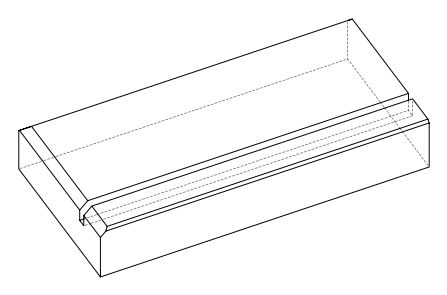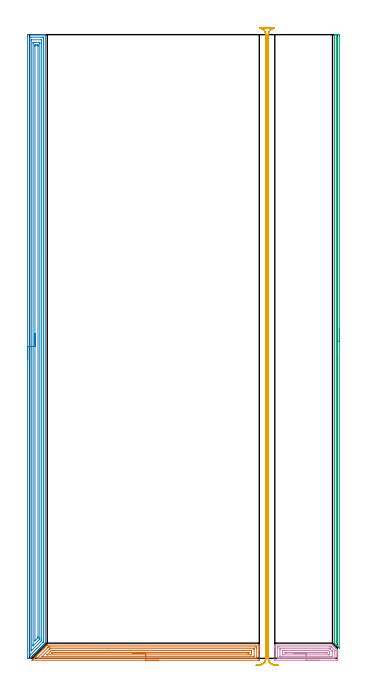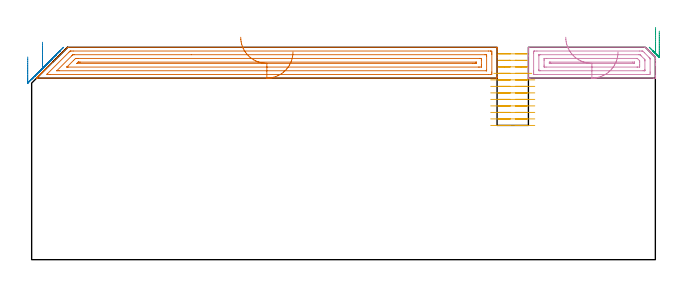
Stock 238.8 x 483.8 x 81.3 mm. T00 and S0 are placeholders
(PLAN: 5 operations, 1 tool changes, 60.7 min)
(1 AREA_MILL | FG_CHAMFER_SURFACE | UGT0205_001 | 7 min | 12855 mm3)
(2 AREA_MILL_1 | FG_CHAMFER_SURFACE_1 | UGT0205_001 | 19.45 min | 44721 mm3)
(3 AREA_MILL_2 | FG_CHAMFER_SURFACE_2 | UGT0205_001 | 7.74 min | 3453 mm3)
(4 AREA_MILL_3 | FG_CHAMFER_SURFACE_3 | UGT0205_001 | 2.1 min | 3597 mm3)
(5 MILL_RECTANGULAR_SLOT | SLOT_RECTANGULAR | NXT0201_013 | Follow Part, ap 2.5, ae 75% | 24.42 min | 172887 mm3)
(TOOL UGT0205_001 | Chamfer Mill 20 x 3 x 45 deg. | D20 FL50 Z2)
(TOOL NXT0201_013 | ENDMILL 10mm | D10 FL30 Z4)
(OP 1 AREA_MILL)
G17 G21 G94 G90
T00 M6
G54
G17 G0 G90 X100.05 Y-1.5 S1061 M3
G43 Z91.3 H0
Z79.5
G94 G1 X100.012 Z78.628 F250.
X99.898 Z77.763
X99.709 Z76.912
X99.447 Z76.08
X99.113 Z75.274
X98.71 Z74.5
X98.241 Z73.764
X97.71 Z73.072
X97.121 Z72.429
X96.478 Z71.839
X95.786 Z71.308
X95.05 Z70.84
X94.276 Z70.437
X93.47 Z70.103
X92.638 Z69.841
X91.786 Z69.652
X90.921 Z69.538
X90.05 Z69.5
X2.139
X1.92 Y-1.495 Z69.503
X1.918 Y-1.493 Z69.504
X1.92 Y-1.478 Z69.519
X2.308 Y-1.092 Z69.908
X2.462 Y-0.937 Z70.06
X2.516 Y-0.884 Z70.115
X2.705 Y-0.694 Z70.305
X2.758 Y-0.64 Z70.357
X2.814 Y-0.586 Z70.413
X3.001 Y-0.399 Z70.6
X3.055 Y-0.344 Z70.653
X3.111 Y-0.288 Z70.711
X3.296 Y-0.104 Z70.895
X3.351 Y-0.047 Z70.949
X3.409 Y0.01 Z71.009
X3.591 Y0.192 Z71.191
X3.648 Y0.249 Z71.246
X3.707 Y0.307 Z71.306
X3.886 Y0.487 Z71.486
X3.944 Y0.546 Z71.542
X4.005 Y0.605 Z71.604
X4.182 Y0.782 Z71.781
X4.241 Y0.842 Z71.839
X4.302 Y0.903 Z71.902
X4.477 Y1.077 Z72.076
X4.537 Y1.139 Z72.135
X4.6 Y1.201 Z72.2
X4.772 Y1.373 Z72.372
X4.834 Y1.435 Z72.432
X4.898 Y1.498 Z72.497
X5.067 Y1.668 Z72.667
X5.13 Y1.732 Z72.728
X5.428 Y2.028 Z73.028
X6.089 Y2.689 Z73.688
X6.982 Y3.582 Z74.581
X7.875 Y4.476 Z75.475
X8.768 Y5.369 Z76.368
X9.662 Y6.262 Z77.261
X10.555 Y7.155 Z78.154
X11.448 Y8.048 Z79.048
X12.341 Y8.941 Z79.941
X13.58 Y10.181 Z81.179
X13.608 Y10.208 Z81.204
X13.705 Y10.3 Z81.285
X14.128 Z81.3
X178.031
X178.19 Y10.297 Z81.288
X178.193 Y10.257 Z81.248
X178.2 Y9.873 Z80.872
Y9.522 Z80.521
Y8.847 Z79.842
Y7.62 Z78.617
Y7.068 Z78.063
Y6.455 Z77.45
Y-0.937 Z70.061
X178.198 Y-1.215 Z69.782
X178.19 Y-1.492 Z69.506
X177.912 Y-1.499 Z69.499
X90.05 Y-1.5 Z69.5
Y-0.086 Z70.914
X6.982
X6.124 Y-0.083 Z70.917
X6.089 Y-0.08 Z70.92
X5.814 Y-0.047 Z70.953
X5.948 Y0.093 Z71.093
X6.089 Y0.238 Z71.238
X14.128 Y8.277 Z79.277
X14.416 Y8.56 Z79.56
X14.709 Y8.847 Z79.847
X14.987 Y8.881 Z79.881
X15.021 Y8.883 Z79.883
X15.875 Y8.886 Z79.886
X174.866
X175.761 Y8.883 Z79.883
X175.798 Y8.881 Z79.881
X176.19 Y8.847 Z79.847
X176.197 Y8.449 Z79.449
X176.199 Y7.958 Z78.958
X176.2 Y7.557 Z78.557
X176.199 Y0.842 Z71.842
X176.198 Y0.444 Z71.444
X176.19 Y-0.047 Z70.953
X175.832 Y-0.082 Z70.918
X175.798 Y-0.083 Z70.917
X174.943 Y-0.086 Z70.914
X174.904
X90.05
Y1.328 Z72.328
X10.555 Y1.329 Z72.329
X10.065 Y1.33 Z72.33
X9.693 Y1.334 Z72.334
X9.662 Y1.335 Z72.335
X9.653 Y1.345 Z72.345
X9.654 Y1.349 Z72.349
X9.662 Y1.361 Z72.361
X15.368 Y7.068 Z78.068
X15.642 Y7.339 Z78.339
X15.737 Y7.429 Z78.429
X15.77 Y7.459 Z78.459
X15.814 Y7.465 Z78.465
X15.914 Y7.467 Z78.467
X16.403 Y7.471 Z78.471
X61.12 Y7.472 Z78.472
X173.607 Y7.471 Z78.471
X174.011 Y7.469 Z78.469
X174.145 Y7.467 Z78.467
X174.186 Y7.465 Z78.465
X174.191 Y7.381 Z78.381
X174.196 Y7.256 Z78.256
X174.199 Y7.068 Z78.068
X174.2 Y6.88 Z77.88
X174.199 Y1.544 Z72.544
X174.193 Y1.356 Z72.356
X174.19 Y1.335 Z72.335
X174.186 Y1.333 Z72.333
X174.163 Y1.33 Z72.33
X174.112 Y1.329 Z72.329
X174.011
X90.05 Y1.328 Z72.328
Y2.743 Z73.743
X14.005
X13.547 Y2.748 Z73.748
X13.516 Y2.749 Z73.749
X13.518 Y2.757 Z73.757
X13.552 Y2.798 Z73.798
X13.609 Y2.859 Z73.859
X16.038 Y5.289 Z76.289
X16.424 Y5.671 Z76.671
X16.807 Y6.05 Z77.05
X16.934 Y6.053 Z77.053
X17.7 Y6.057 Z77.057
X17.822
X171.454
X172.125 Y6.05 Z77.05
X172.19 Y6.038 Z77.038
X172.194 Y5.939 Z76.939
X172.198 Y5.731 Z76.731
X172.2 Y5.314 Z76.314
Y3.535 Z74.535
X172.198 Y3.078 Z74.078
X172.194 Y2.862 Z73.862
X172.19 Y2.76 Z73.76
X172.096 Y2.749 Z73.749
X171.332 Y2.743 Z73.743
X171.209
X90.05
Y4.157 Z75.157
X17.456
X17.386 Y4.158 Z75.158
X17.367 Y4.159 Z75.159
X17.383 Y4.179 Z75.179
X17.447 Y4.247 Z75.247
X17.7 Y4.502 Z75.502
X17.79 Y4.589 Z75.589
X17.83 Y4.624 Z75.624
X17.847 Y4.636 Z75.636
X17.864 Y4.638 Z75.638
X18.025 Y4.641 Z75.641
X18.35 Y4.643 Z75.643
X18.594
X170.195 Y4.642 Z75.642
X170.196 Y4.641 Z75.641
X170.199 Y4.639 Z75.639
X170.196 Y4.4 Z75.4
X170.191 Y4.237 Z75.237
X170.187 Y4.164 Z75.164
X170.033 Y4.161 Z75.161
X169.788 Y4.158 Z75.158
X169.545 Y4.157 Z75.157
X168.896
X90.05
X89.178 Z75.195
X88.313 Z75.309
X87.462 Z75.498
X86.63 Z75.76
X85.824 Z76.094
X85.05 Z76.497
X84.314 Z76.965
X83.622 Z77.496
X82.979 Z78.086
X82.389 Z78.729
X81.858 Z79.421
X81.39 Z80.157
X80.987 Z80.931
X80.653 Z81.737
X80.391 Z82.569
X80.202 Z83.42
X80.088 Z84.285
X80.05 Z85.157
G0 Z91.3
M5
M2
(OP 2 AREA_MILL_1)
G17 G21 G94 G90
T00 M6
G54
G17 G0 G90 X-1.5 Y231.9 S1061 M3
G43 Z91.3 H0
Z77.6
G94 G1 Y231.938 Z76.728 F250.
Y232.052 Z75.864
Y232.241 Z75.012
Y232.503 Z74.18
Y232.837 Z73.374
Y233.24 Z72.6
Y233.708 Z71.864
Y234.24 Z71.172
Y234.829 Z70.529
Y235.472 Z69.94
Y236.164 Z69.408
Y236.9 Z68.94
Y237.674 Z68.537
Y238.48 Z68.203
Y239.312 Z67.941
Y240.164 Z67.752
Y241.028 Z67.638
Y241.9 Z67.6
Y483.178
X-1.497 Y483.47 Z67.602
X-1.492 Y483.79 Z67.606
X-1.168 Y483.8 Z67.93
X8.919 Z78.014
X10.355 Z79.451
X10.704 Z79.799
X11.403 Z80.503
X11.727 Z80.827
X12.141 Y483.793 Z81.232
X12.197 Y483.79 Z81.288
X12.2 Y483.625 Z81.3
Y12.239
X12.199 Y11.805 Z81.286
X12.065 Y11.664 Z81.163
X11.3 Y10.9 Z80.4
X11.001 Y10.599 Z80.097
X10.41 Y10.01 Z79.51
X10.109 Y9.707 Z79.204
X9.52 Y9.12 Z78.62
X9.217 Y8.814 Z78.312
X8.622 Y8.222 Z77.722
X8.324 Y7.922 Z77.42
X7.73 Y7.33 Z76.83
X7.432 Y7.03 Z76.527
X6.837 Y6.437 Z75.937
X6.54 Y6.137 Z75.635
X5.945 Y5.545 Z75.045
X5.647 Y5.245 Z74.743
X5.043 Y4.643 Z74.143
X4.755 Y4.353 Z73.85
X4.149 Y3.75 Z73.249
X3.863 Y3.46 Z72.958
X3.256 Y2.856 Z72.356
X2.97 Y2.568 Z72.065
X2.362 Y1.962 Z71.462
X2.078 Y1.676 Z71.173
X1.469 Y1.069 Z70.569
X1.186 Y0.783 Z70.281
X0.71 Y0.309 Z69.808
X0.575 Y0.175 Z69.674
X0.442 Y0.046 Z69.541
X0.403 Y0.01 Z69.501
X0.093 Y0. Z69.192
X-0.197 Z68.902
X-0.896 Z68.199
X-1.246 Z67.851
X-1.491 Y0.002 Z67.605
X-1.496 Y0.175 Z67.604
X-1.5 Y0.477 Z67.6
Y241.9
X-0.086 Z69.014
Y481.473
X-0.084 Y481.555 Z69.016
X-0.079 Y481.718 Z69.021
X-0.074 Y481.791 Z69.026
X-0.054 Y481.794 Z69.046
X-0.004 Y481.797 Z69.096
X0.48 Y481.8 Z69.58
X10.296 Z79.396
X10.704 Y481.797 Z79.804
X10.762 Y481.794 Z79.862
X10.773 Y481.791 Z79.873
X10.779 Y481.745 Z79.879
X10.783 Y481.636 Z79.883
X10.785 Y481.473 Z79.885
X10.786 Y481.391 Z79.886
X10.785 Y13.133 Z79.885
Y13.052
X10.781 Y12.969 Z79.881
X10.773 Y12.835 Z79.873
X10.704 Y12.76 Z79.804
X10.446 Y12.497 Z79.546
X5.407 Y7.456 Z74.507
X0.359 Y2.409 Z69.459
X0.176 Y2.229 Z69.276
X-0.004 Y2.057 Z69.096
X-0.064 Y2.01 Z69.036
X-0.074 Z69.026
X-0.079 Y2.055 Z69.021
X-0.083 Y2.163 Z69.017
X-0.085 Y2.327 Z69.015
X-0.086 Y2.409 Z69.014
Y241.9
X1.328 Z70.428
X1.329 Y479.163 Z70.429
X1.33 Y479.604 Z70.43
X1.332 Y479.717 Z70.432
X1.335 Y479.771 Z70.435
X1.338 Y479.79 Z70.438
X1.389 Y479.793 Z70.489
X1.586 Y479.799 Z70.686
X9.115 Z78.215
X9.246 Y479.796 Z78.346
X9.35 Y479.79 Z78.45
X9.366 Y479.786 Z78.466
X9.368 Y479.779 Z78.468
X9.37 Y479.754 Z78.47
X9.371 Y479.604 Z78.471
Y14.92
X9.37 Y14.468 Z78.47
X9.367 Y14.026 Z78.467
X9.365 Y13.915 Z78.465
X9.355 Y13.866 Z78.455
X9.321 Y13.829 Z78.421
X9.221 Y13.724 Z78.321
X8.919 Y13.419 Z78.019
X8.777 Y13.276 Z77.877
X1.484 Y5.984 Z70.584
X1.428 Y5.932 Z70.528
X1.388 Y5.898 Z70.488
X1.335 Y5.858 Z70.435
X1.332 Y5.925 Z70.432
X1.33 Y5.984 Z70.43
X1.329 Y6.118 Z70.429
X1.328 Y6.436 Z70.428
Y241.9
X2.743 Z71.843
Y476.923
X2.748 Y477.741 Z71.848
X2.751 Y477.79 Z71.851
X2.799 Y477.794 Z71.899
X2.908 Y477.798 Z72.008
X3.127 Y477.799 Z72.227
X3.565 Y477.8 Z72.665
X7.135 Z76.235
X7.58 Y477.799 Z76.68
X7.794 Y477.797 Z76.894
X7.901 Y477.794 Z77.001
X7.948 Y477.79 Z77.048
X7.95 Y477.753 Z77.05
X7.957 Y476.993 Z77.057
Y476.923
Y15.813
X7.953 Y14.994 Z77.053
X7.95 Y14.92 Z77.05
X7.548 Y14.506 Z76.648
X7.135 Y14.083 Z76.235
X2.905 Y9.854 Z72.005
X2.828 Y9.779 Z71.928
X2.775 Y9.73 Z71.875
X2.752 Y9.711 Z71.852
X2.75 Y9.746 Z71.85
X2.743 Y10.382 Z71.843
Y10.452
Y241.9
X4.157 Z73.257
Y474.543
X4.158 Y475.136 Z73.258
X4.16 Y475.434 Z73.26
X4.164 Y475.737 Z73.264
X4.173 Y475.791 Z73.273
X4.209 Y475.794 Z73.309
X4.292 Y475.797 Z73.392
X4.458 Y475.799 Z73.558
X4.687 Y475.8 Z73.787
X5.579 Z74.679
X6.242 Y475.798 Z75.342
X6.475 Y475.796 Z75.575
X6.528 Y475.79 Z75.628
X6.536 Y475.775 Z75.636
X6.539 Y475.732 Z75.639
X6.542 Y475.136 Z75.642
X6.543 Y474.834 Z75.643
Y16.707
X6.542 Y16.407 Z75.642
X6.539 Y16.11 Z75.639
X6.536 Y15.966 Z75.636
X6.408 Y15.813 Z75.508
X6.328 Y15.728 Z75.428
X6.242 Y15.641 Z75.342
X5.882 Y15.28 Z74.982
X4.543 Y13.941 Z73.643
X4.458 Y13.856 Z73.558
X4.372 Y13.772 Z73.472
X4.2 Y13.608 Z73.3
X4.162 Y13.573 Z73.262
X4.161 Y13.587 Z73.261
X4.159 Y13.639 Z73.259
X4.157 Y13.725 Z73.257
Y14.026
Y241.9
Y242.772 Z73.295
Y243.636 Z73.409
Y244.488 Z73.598
Y245.32 Z73.86
Y246.126 Z74.194
Y246.9 Z74.597
Y247.636 Z75.065
Y248.328 Z75.596
Y248.971 Z76.186
Y249.56 Z76.829
Y250.092 Z77.521
Y250.56 Z78.257
Y250.963 Z79.031
Y251.297 Z79.837
Y251.559 Z80.669
Y251.748 Z81.52
Y251.862 Z82.385
Y251.9 Z83.257
G0 Z91.3
M5
M2
(OP 3 AREA_MILL_2)
G17 G21 G94 G90
T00 M6
G54
G17 G0 G90 X240.3 Y255.9 S1061 M3
G43 Z91.3 H0
Z87.5
G94 G1 Y255.862 Z86.628 F250.
Y255.748 Z85.764
Y255.559 Z84.912
Y255.297 Z84.08
Y254.963 Z83.274
Y254.56 Z82.5
Y254.091 Z81.764
Y253.56 Z81.072
Y252.971 Z80.429
Y252.328 Z79.84
Y251.636 Z79.309
Y250.9 Z78.84
Y250.126 Z78.437
Y249.32 Z78.103
Y248.488 Z77.841
Y247.636 Z77.652
Y246.772 Z77.538
Y245.9 Z77.5
Y8.244
X240.294 Y8.027 Z77.504
X240.292 Y8.018 Z77.505
X240.272 Y8.027 Z77.526
X239.903 Y8.397 Z77.897
X239.734 Y8.564 Z78.062
X239.677 Y8.623 Z78.122
X239.496 Y8.803 Z78.302
X239.438 Y8.861 Z78.359
X239.379 Y8.921 Z78.42
X239.201 Y9.098 Z78.598
X239.141 Y9.157 Z78.655
X239.081 Y9.219 Z78.718
X238.906 Y9.393 Z78.893
X238.845 Y9.454 Z78.952
X238.783 Y9.517 Z79.016
X238.611 Y9.689 Z79.188
X238.548 Y9.75 Z79.248
X238.485 Y9.815 Z79.314
X238.316 Y9.984 Z79.483
X238.252 Y10.047 Z79.545
X238.187 Y10.112 Z79.612
X238.021 Y10.279 Z79.778
X237.955 Y10.343 Z79.841
X236.603 Y11.697 Z81.195
X236.506 Y11.797 Z81.292
X236.5 Y12.198 Z81.3
Y483.624
X236.503 Y483.79 Z81.288
X236.546 Y483.793 Z81.246
X236.946 Y483.8 Z80.854
X237.254 Z80.545
X237.955 Z79.84
X239.195 Z78.602
X239.734 Y483.797 Z78.06
X240.291 Y483.792 Z77.505
X240.293 Y483.738 Z77.503
X240.299 Y483.177 Z77.501
X240.3 Y482.609 Z77.5
Y245.9
X238.886 Z78.914
Y13.05
X238.882 Y12.198 Z78.918
X238.88 Y12.163 Z78.92
X238.845 Y11.917 Z78.955
X238.558 Y12.198 Z79.242
X237.955 Y12.807 Z79.845
X237.92 Y13.091 Z79.88
X237.917 Y13.129 Z79.883
X237.914 Y13.985 Z79.886
Y14.026
Y480.537
X237.917 Y481.39 Z79.883
X237.919 Y481.426 Z79.881
X237.955 Y481.79 Z79.845
X238.442 Y481.795 Z79.358
X238.845 Y481.79 Z78.955
X238.881 Y481.39 Z78.919
X238.883 Y481.351 Z78.917
X238.886 Y480.496 Z78.914
Y245.9
Y245.028 Z78.952
Y244.163 Z79.066
Y243.312 Z79.255
Y242.48 Z79.517
Y241.674 Z79.851
Y240.9 Z80.254
Y240.164 Z80.723
Y239.472 Z81.254
Y238.829 Z81.843
Y238.24 Z82.486
Y237.708 Z83.179
Y237.24 Z83.914
Y236.837 Z84.688
Y236.503 Z85.494
Y236.241 Z86.326
Y236.052 Z87.178
Y235.938 Z88.043
Y235.9 Z88.914
G0 Z91.3
M5
M2
(OP 4 AREA_MILL_3)
G17 G21 G94 G90
T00 M6
G54
G17 G0 G90 X224.5 Y-1.5 S1061 M3
G43 Z91.3 H0
Z79.5
G94 G1 X224.462 Z78.629 F250.
X224.348 Z77.764
X224.159 Z76.912
X223.897 Z76.08
X223.563 Z75.274
X223.16 Z74.5
X222.692 Z73.764
X222.16 Z73.072
X221.571 Z72.429
X220.928 Z71.84
X220.236 Z71.309
X219.5 Z70.84
X218.726 Z70.437
X217.92 Z70.103
X217.088 Z69.841
X216.237 Z69.652
X215.372 Z69.538
X214.5 Z69.5
X190.821
X190.49 Y-1.496 Z69.502
X190.21 Y-1.492 Z69.506
X190.2 Y-1.208 Z69.789
Y7.068 Z78.063
Y8.501 Z79.497
Y8.847 Z79.842
Y9.54 Z80.54
Y9.861 Z80.861
X190.208 Y10.256 Z81.247
X190.21 Y10.297 Z81.288
X190.374 Y10.3 Z81.3
X234.605
X235.004 Y10.294 Z81.292
X235.073 Y10.226 Z81.226
X235.119 Y10.181 Z81.18
X235.499 Y9.802 Z80.8
X235.565 Y9.737 Z80.733
X235.629 Y9.672 Z80.671
X235.796 Y9.504 Z80.503
X235.861 Y9.44 Z80.437
X235.924 Y9.377 Z80.376
X236.094 Y9.206 Z80.205
X236.158 Y9.144 Z80.14
X236.219 Y9.082 Z80.081
X236.392 Y8.908 Z79.907
X236.454 Y8.847 Z79.844
X236.514 Y8.787 Z79.786
X236.69 Y8.611 Z79.61
X236.751 Y8.551 Z79.547
X236.809 Y8.491 Z79.49
X236.988 Y8.313 Z79.312
X237.047 Y8.254 Z79.251
X237.104 Y8.196 Z79.195
X237.286 Y8.015 Z79.014
X237.344 Y7.958 Z78.954
X237.399 Y7.901 Z78.9
X237.584 Y7.717 Z78.716
X237.64 Y7.661 Z78.658
X237.695 Y7.606 Z78.605
X237.881 Y7.419 Z78.418
X237.937 Y7.365 Z78.362
X237.99 Y7.311 Z78.31
X238.179 Y7.121 Z78.12
X238.233 Y7.068 Z78.065
X238.387 Y6.913 Z77.913
X238.477 Y6.823 Z77.823
X238.677 Y6.624 Z77.622
X238.775 Y6.523 Z77.521
X238.799 Y6.491 Z77.487
X238.8 Y6.179 Z77.177
Y6.104 Z77.103
Y5.289 Z76.284
Y4.054 Z75.05
Y3.511 Z74.505
Y-0.665 Z70.332
X238.798 Y-0.937 Z70.06
X238.792 Y-1.492 Z69.506
X238.739 Y-1.494 Z69.504
X238.179 Y-1.5 Z69.5
X214.5
Y-0.086 Z70.914
X193.54
X192.644 Y-0.084 Z70.916
X192.608 Y-0.082 Z70.918
X192.21 Y-0.047 Z70.953
X192.203 Y0.356 Z71.356
X192.201 Y0.842 Z71.842
X192.2 Y1.248 Z72.248
X192.201 Y7.958 Z78.958
X192.202 Y8.361 Z79.361
X192.21 Y8.847 Z79.847
X192.573 Y8.882 Z79.882
X192.608 Y8.883 Z79.883
X193.463 Y8.886 Z79.886
X232.818
X233.676 Y8.883 Z79.883
X233.711 Y8.88 Z79.88
X233.991 Y8.847 Z79.847
X234.605 Y8.243 Z79.243
X236.392 Y6.458 Z77.458
X236.669 Y6.179 Z77.179
X236.759 Y6.084 Z77.084
X236.788 Y6.05 Z77.05
X236.792 Y6.026 Z77.026
X236.796 Y5.976 Z76.976
X236.799 Y5.773 Z76.773
Y0.842 Z71.842
X236.798 Y0.439 Z71.439
X236.79 Y-0.047 Z70.953
X236.427 Y-0.082 Z70.918
X236.392 Y-0.083 Z70.917
X235.537 Y-0.086 Z70.914
X214.5
Y1.328 Z72.328
X194.8 Y1.329 Z72.329
X194.395 Y1.33 Z72.33
X194.261 Y1.333 Z72.333
X194.22 Y1.335 Z72.335
X194.21 Y1.409 Z72.409
X194.205 Y1.538 Z72.538
X194.201 Y1.732 Z72.732
Y7.068 Z78.068
X194.202 Y7.26 Z78.26
X194.21 Y7.454 Z78.454
X194.223 Y7.465 Z78.465
X194.244 Y7.468 Z78.468
X194.294 Y7.47 Z78.47
X194.395 Y7.471 Z78.471
X194.884
X232.413
X232.818 Y7.47 Z78.47
X232.875 Y7.468 Z78.468
X232.908 Y7.465 Z78.465
X232.94 Y7.449 Z78.449
X233.071 Y7.323 Z78.323
X233.331 Y7.068 Z78.068
X234.605 Y5.795 Z76.795
X234.727 Y5.667 Z76.667
X234.786 Y5.603 Z76.603
X234.792 Y5.483 Z76.483
X234.797 Y5.289 Z76.289
X234.8 Y5.096 Z76.096
X234.799 Y1.732 Z72.732
X234.798 Y1.54 Z72.54
X234.79 Y1.346 Z72.346
X234.777 Y1.335 Z72.335
X234.756 Y1.332 Z72.332
X234.706 Y1.33 Z72.33
X234.605 Y1.329 Z72.329
X234.116
X214.5 Y1.328 Z72.328
Y2.743 Z73.743
X196.953 Y2.744 Z73.744
X196.28 Y2.75 Z73.75
X196.21 Y2.756 Z73.756
X196.207 Y2.856 Z73.856
X196.203 Y3.068 Z74.068
X196.2 Y3.493 Z74.493
Y5.272 Z76.272
X196.203 Y5.725 Z76.725
X196.207 Y5.943 Z76.943
X196.21 Y6.046 Z77.046
X196.311 Y6.051 Z77.051
X197.076 Y6.056 Z77.056
X197.198 Y6.057 Z77.057
X231.539
X231.731 Y6.055 Z77.055
X231.827 Y6.053 Z77.053
X231.872 Y6.05 Z77.05
X231.924 Y6.018 Z77.018
X232.658 Y5.289 Z76.289
X232.761 Y5.182 Z76.182
X232.788 Y5.151 Z76.151
X232.792 Y5.125 Z76.125
X232.796 Y5.071 Z76.071
X232.799 Y4.854 Z75.854
X232.8 Y4.418 Z75.418
Y3.528 Z74.528
X232.797 Y3.075 Z74.075
X232.793 Y2.857 Z73.857
X232.79 Y2.754 Z73.754
X232.689 Y2.749 Z73.749
X231.924 Y2.744 Z73.744
X231.802 Y2.743 Z73.743
X214.5
Y4.157 Z75.157
X198.863
X198.212 Y4.159 Z75.159
X198.209 Y4.161 Z75.161
X198.203 Y4.168 Z75.168
X198.205 Y4.4 Z75.4
X198.21 Y4.564 Z75.564
X198.221 Y4.636 Z75.636
X198.375 Y4.639 Z75.639
X198.619 Y4.642 Z75.642
X230.137 Y4.643 Z75.643
X230.788 Y4.641 Z75.641
X230.791 Y4.639 Z75.639
X230.797 Y4.632 Z75.632
X230.795 Y4.4 Z75.4
X230.79 Y4.236 Z75.236
X230.779 Y4.164 Z75.164
X230.625 Y4.161 Z75.161
X230.381 Y4.158 Z75.158
X214.5 Y4.157 Z75.157
X213.628 Z75.195
X212.764 Z75.309
X211.912 Z75.498
X211.08 Z75.76
X210.274 Z76.094
X209.5 Z76.497
X208.764 Z76.965
X208.072 Z77.496
X207.429 Z78.086
X206.84 Z78.729
X206.309 Z79.421
X205.84 Z80.157
X205.437 Z80.931
X205.103 Z81.737
X204.841 Z82.569
X204.652 Z83.42
X204.538 Z84.285
X204.5 Z85.157
G0 Z91.3
M5
M2
(OP 5 MILL_RECTANGULAR_SLOT)
G17 G21 G94 G90
T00 M6
G54
G17 G0 G90 X185.2 Y-0.565 S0 M3
G43 Z91.3 H0
Z78.808
G94 G1 Y2.435 F250.
Y483.8 F500.
G2 X189.653 Y488.77 R5.
G1 Y488.8
X178.747
Y488.77
G2 X183.2 Y483.8 R5.
G1 Y2.432
Y-0.568 F250.
G0 Z91.3
X185.63 Y-3.621
Z76.317
G1 X185.242 Y-0.646
G2 X185.2 Y0. R5. F500.
G1 Y483.8
G2 X189.653 Y488.77 R5.
G1 Y488.8
X178.747
Y488.77
G2 X183.2 Y483.8 R5.
G1 Y0.
G2 X183.158 Y-0.647 R5.
G1 X182.77 Y-3.621 F250.
G0 Z91.3
X189.851 Y-5.821
Z73.825
G1 X187.376 Y-4.126
G2 X185.2 Y0. R5. F500.
G1 Y483.8
G2 X189.653 Y488.77 R5.
G1 Y488.8
X178.747
Y488.77
G2 X183.2 Y483.8 R5.
G1 Y0.
G2 X181.036 Y-4.118 R5.
G1 X178.565 Y-5.819 F250.
G0 X191.467 Y-5.692 Z71.333
G1 X188.621 Y-4.744
G2 X185.2 Y0. R5. F500.
G1 Y483.8
G2 X189.653 Y488.77 R5.
G1 Y488.8
X178.747
Y488.77
G2 X183.2 Y483.8 R5.
G1 Y0.
G2 X179.785 Y-4.742 R5.
G1 X176.94 Y-5.693 F250.
G0 X192.635 Y-5.298 Z68.842
G1 X189.653 Y-4.97
G2 X185.2 Y0. R5. F500.
G1 Y483.8
G2 X189.653 Y488.77 R5.
G1 Y488.8
X178.747
Y488.77
G2 X183.2 Y483.8 R5.
G1 Y0.
G2 X178.747 Y-4.97 R5.
G1 X175.765 Y-5.298 F250.
G0 X192.635 Z66.35
G1 X189.653 Y-4.97
G2 X185.2 Y0. R5. F500.
G1 Y483.8
G2 X189.653 Y488.77 R5.
G1 Y488.8
X178.747
Y488.77
G2 X183.2 Y483.8 R5.
G1 Y0.
G2 X178.747 Y-4.97 R5.
G1 X175.765 Y-5.298 F250.
G0 X192.635 Z63.858
G1 X189.653 Y-4.97
G2 X185.2 Y0. R5. F500.
G1 Y483.8
G2 X189.653 Y488.77 R5.
G1 Y488.8
X178.747
Y488.77
G2 X183.2 Y483.8 R5.
G1 Y0.
G2 X178.747 Y-4.97 R5.
G1 X175.765 Y-5.298 F250.
G0 X192.635 Z61.367
G1 X189.653 Y-4.97
G2 X185.2 Y0. R5. F500.
G1 Y483.8
G2 X189.653 Y488.77 R5.
G1 Y488.8
X178.747
Y488.77
G2 X183.2 Y483.8 R5.
G1 Y0.
G2 X178.747 Y-4.97 R5.
G1 X175.765 Y-5.298 F250.
G0 X192.635 Z58.875
G1 X189.653 Y-4.97
G2 X185.2 Y0. R5. F500.
G1 Y483.8
G2 X189.653 Y488.77 R5.
G1 Y488.8
X178.747
Y488.77
G2 X183.2 Y483.8 R5.
G1 Y0.
G2 X178.747 Y-4.97 R5.
G1 X175.765 Y-5.298 F250.
G0 X192.635 Z56.383
G1 X189.653 Y-4.97
G2 X185.2 Y0. R5. F500.
G1 Y483.8
G2 X189.653 Y488.77 R5.
G1 Y488.8
X178.747
Y488.77
G2 X183.2 Y483.8 R5.
G1 Y0.
G2 X178.747 Y-4.97 R5.
G1 X175.765 Y-5.298 F250.
G0 X192.635 Z53.892
G1 X189.653 Y-4.97
G2 X185.2 Y0. R5. F500.
G1 Y483.8
G2 X189.653 Y488.77 R5.
G1 Y488.8
X178.747
Y488.77
G2 X183.2 Y483.8 R5.
G1 Y0.
G2 X178.747 Y-4.97 R5.
G1 X175.765 Y-5.298 F250.
G0 X192.635 Z51.4
G1 X189.653 Y-4.97
G2 X185.2 Y0. R5. F500.
G1 Y483.8
G2 X189.653 Y488.77 R5.
G1 Y488.8
X178.747
Y488.77
G2 X183.2 Y483.8 R5.
G1 Y0.
G2 X178.747 Y-4.97 R5.
G1 X175.765 Y-5.298 F250.
G0 Z91.3
M5
M2
